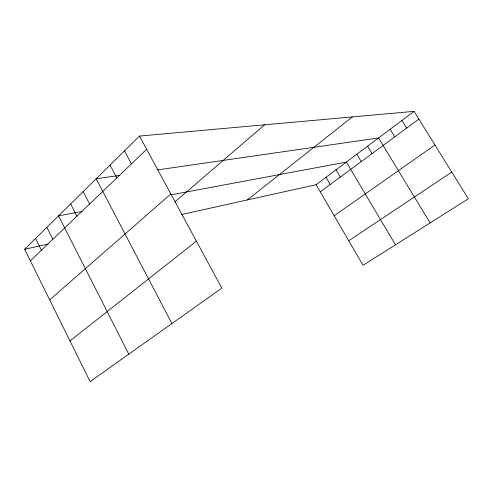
<?xml version="1.0" encoding="UTF-8"?>
<svg xmlns="http://www.w3.org/2000/svg" width="493" height="493" viewBox="0 0 493 493"><rect width="100%" height="100%" fill="white"/><g stroke="black" fill="none" stroke-linecap="round" stroke-linejoin="round"><path stroke-width="0.74" d="M139.501 136.068L221.813 288.109L90.12 381.644L24.65 249.267L139.501 136.068L414.077 111.356L468.35 198.759L363.027 265.302L316.118 184.715L181.455 214.541M30.369 260.834L146.649 149.28M49.676 299.861L170.843 193.959M174.929 201.877L264.575 124.809M247.301 199.955L352.353 116.909M69.981 340.928L196.387 241.145M316.118 184.715L414.077 111.356M320.271 191.845L418.865 119.072M334.192 215.768L434.955 144.985M348.73 240.738L451.779 172.075M24.65 249.267L48.191 244.053M82.195 211.448L58.538 215.866L128.802 354.171M171.669 194.723L346.339 162.086L395.466 244.805M119.811 175.366L96.153 178.793L171.915 323.55M157.513 169.919L378.562 137.954L430.112 222.922M401.961 120.428L406.67 128.069M390.123 129.289L394.757 136.863M367.587 146.174L372.067 153.613M356.846 154.217L361.258 161.593M336.053 169.789L340.33 177.036M325.984 177.332L330.193 184.518M124.482 150.864L131.44 163.873M110.044 165.1L116.816 177.899M83.163 191.592L89.597 204.016M70.628 203.942L76.908 216.187M46.853 227.378L52.843 239.278M35.564 238.507L41.418 250.234"/></g></svg>
